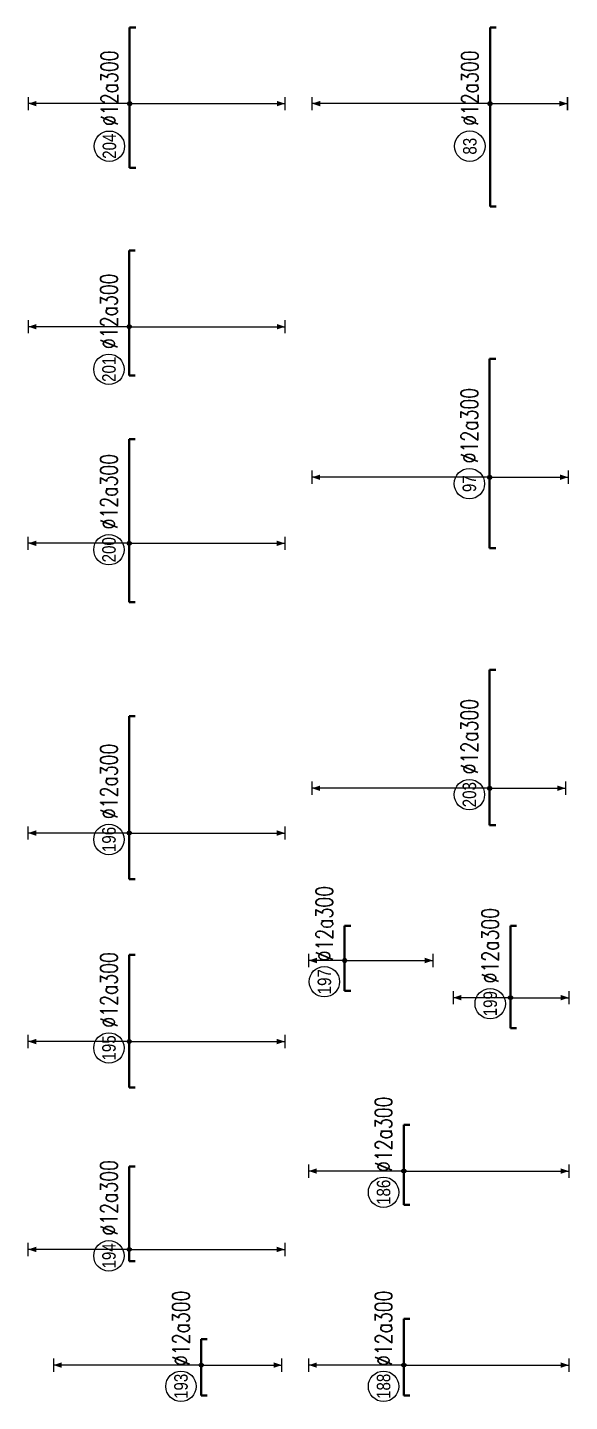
# Model space of a CAD drawing. Header units: millimetres. Extents: x -247377 to 927516, y -864259 to 155594.
# Drawn here: x 101394 to 117439, y -366150 to -325500 of the extents above; entities that cross this region are included whole.
import ezdxf
from ezdxf.enums import TextEntityAlignment as Align

# ---------------------------------------------------------------- set-up
doc = ezdxf.new("R2010")
doc.units = ezdxf.units.MM
doc.header["$MEASUREMENT"] = 0
for name, color, linetype, lineweight in [('NDC_S_DIM', 1, 'Continuous', 15), ('NDC_S_REBAR', 4, 'Continuous', 35), ('NDC_S_VN TEXT', 7, 'Continuous', 20)]:
    doc.layers.add(name, color=color, linetype=linetype, lineweight=lineweight)
doc.styles.add('ARIAL', font='arial.ttf', dxfattribs={"width": 0.8})
doc.styles.add('NDC_EN TXT', font='romans.shx', dxfattribs={"width": 0.8})

# ---------------------------------------------------------------- blocks, each defined once
blk = doc.blocks.new('*U337')
h = blk.add_hatch(color=6)
edge = h.paths.add_edge_path()
edge.add_arc((-2.99, 0), 0.3, 0, 360)
at = {"layer": 'NDC_S_DIM', "color": 8}
for q in [(-2.99, 14.96), (-2.99, -23.04)]:
    blk.add_line((-2.99, 0), q, dxfattribs=at)
for points in [[(-3.99, 14.96, 0.2, 0.2, 0), (-1.99, 14.96, 0, 0, 0)], [(-3.99, -23.04, 0.2, 0.2, 0), (-1.99, -23.04, 0, 0, 0)]]:
    blk.add_lwpolyline(points, format="xyseb", dxfattribs=at)
at = {"layer": 'NDC_S_DIM'}
blk.add_circle((-3.94, 3), 2.25, dxfattribs=at)
at = {"layer": 'NDC_S_DIM', "color": 6}
blk.add_circle((-2.99, 0), 0.3, dxfattribs=at)
at = {"layer": 'NDC_S_DIM', "color": 8}
for points in [[(-3.39, 13.76), (-2.99, 14.96), (-2.59, 13.76)], [(-3.39, -21.84), (-2.99, -23.04), (-2.59, -21.84)]]:
    blk.add_solid(points, dxfattribs=at)
at = {"layer": 'NDC_S_REBAR'}
for p, q in [((0, 0), (-4.74, 0)), ((-4.74, 0), (-4.74, -0.9)), ((0, 0), (9.26, 0)), ((9.26, 0), (9.26, -0.9)), ((-4.74, -0.9), (-4.74, -0.9)), ((9.26, -0.9), (9.26, -0.9))]:
    blk.add_line(p, q, dxfattribs=at)
at = {"layer": 'NDC_S_VN TEXT', "color": 3, "style": 'NDC_EN TXT', "width": 0.75}
blk.add_attdef('DKT', (-0.94, 1.75), '', height=2.5, dxfattribs=at)
at = {"layer": 'NDC_S_VN TEXT', "style": 'ARIAL', "width": 0.8}
blk.add_attdef('KHT', text='', height=2, dxfattribs=at).set_placement((-3.94, 3), align=Align.MIDDLE_CENTER)
blk = doc.blocks.new('*U338')
h = blk.add_hatch(color=6)
edge = h.paths.add_edge_path()
edge.add_arc((-2.99, 0), 0.3, 0, 360)
at = {"layer": 'NDC_S_DIM', "color": 8}
for q in [(-2.99, 14.96), (-2.99, -23.04)]:
    blk.add_line((-2.99, 0), q, dxfattribs=at)
for points in [[(-3.99, 14.96, 0.2, 0.2, 0), (-1.99, 14.96, 0, 0, 0)], [(-3.99, -23.04, 0.2, 0.2, 0), (-1.99, -23.04, 0, 0, 0)]]:
    blk.add_lwpolyline(points, format="xyseb", dxfattribs=at)
at = {"layer": 'NDC_S_DIM'}
blk.add_circle((-3.94, 3), 2.25, dxfattribs=at)
at = {"layer": 'NDC_S_DIM', "color": 6}
blk.add_circle((-2.99, 0), 0.3, dxfattribs=at)
at = {"layer": 'NDC_S_DIM', "color": 8}
for points in [[(-3.39, 13.76), (-2.99, 14.96), (-2.59, 13.76)], [(-3.39, -21.84), (-2.99, -23.04), (-2.59, -21.84)]]:
    blk.add_solid(points, dxfattribs=at)
at = {"layer": 'NDC_S_REBAR'}
for p, q in [((0, 0), (-9.8, 0)), ((-9.8, 0), (-9.8, -0.9)), ((0, 0), (9.81, 0)), ((9.81, 0), (9.81, -0.9)), ((-9.8, -0.9), (-9.8, -0.9)), ((9.81, -0.9), (9.81, -0.9))]:
    blk.add_line(p, q, dxfattribs=at)
at = {"layer": 'NDC_S_VN TEXT', "color": 3, "style": 'NDC_EN TXT', "width": 0.75}
blk.add_attdef('DKT', (-0.94, 1.75), '', height=2.5, dxfattribs=at)
at = {"layer": 'NDC_S_VN TEXT', "style": 'ARIAL', "width": 0.8}
blk.add_attdef('KHT', text='', height=2, dxfattribs=at).set_placement((-3.94, 3), align=Align.MIDDLE_CENTER)
blk = doc.blocks.new('*U339')
h = blk.add_hatch(color=6)
edge = h.paths.add_edge_path()
edge.add_arc((-2.99, 0), 0.3, 0, 360)
at = {"layer": 'NDC_S_DIM', "color": 8}
for q in [(-2.99, 14.96), (-2.99, -23.04)]:
    blk.add_line((-2.99, 0), q, dxfattribs=at)
for points in [[(-3.99, 14.96, 0.2, 0.2, 0), (-1.99, 14.96, 0, 0, 0)], [(-3.99, -23.04, 0.2, 0.2, 0), (-1.99, -23.04, 0, 0, 0)]]:
    blk.add_lwpolyline(points, format="xyseb", dxfattribs=at)
at = {"layer": 'NDC_S_DIM'}
blk.add_circle((-3.94, 3), 2.25, dxfattribs=at)
at = {"layer": 'NDC_S_DIM', "color": 6}
blk.add_circle((-2.99, 0), 0.3, dxfattribs=at)
at = {"layer": 'NDC_S_DIM', "color": 8}
for points in [[(-3.39, 13.76), (-2.99, 14.96), (-2.59, 13.76)], [(-3.39, -21.84), (-2.99, -23.04), (-2.59, -21.84)]]:
    blk.add_solid(points, dxfattribs=at)
at = {"layer": 'NDC_S_REBAR'}
for p, q in [((0, 0), (-9.8, 0)), ((-9.8, 0), (-9.8, -0.9)), ((0, 0), (14.32, 0)), ((14.32, 0), (14.32, -0.9)), ((-9.8, -0.9), (-9.8, -0.9)), ((14.32, -0.9), (14.32, -0.9))]:
    blk.add_line(p, q, dxfattribs=at)
at = {"layer": 'NDC_S_VN TEXT', "color": 3, "style": 'NDC_EN TXT', "width": 0.75}
blk.add_attdef('DKT', (-0.94, 1.75), '', height=2.5, dxfattribs=at)
at = {"layer": 'NDC_S_VN TEXT', "style": 'ARIAL', "width": 0.8}
blk.add_attdef('KHT', text='', height=2, dxfattribs=at).set_placement((-3.94, 3), align=Align.MIDDLE_CENTER)
blk = doc.blocks.new('*U340')
h = blk.add_hatch(color=6)
edge = h.paths.add_edge_path()
edge.add_arc((-2.99, 0), 0.3, 0, 360)
at = {"layer": 'NDC_S_DIM', "color": 8}
for q in [(-2.99, 14.96), (-2.99, -23.04)]:
    blk.add_line((-2.99, 0), q, dxfattribs=at)
for points in [[(-3.99, 14.96, 0.2, 0.2, 0), (-1.99, 14.96, 0, 0, 0)], [(-3.99, -23.04, 0.2, 0.2, 0), (-1.99, -23.04, 0, 0, 0)]]:
    blk.add_lwpolyline(points, format="xyseb", dxfattribs=at)
at = {"layer": 'NDC_S_DIM'}
blk.add_circle((-3.94, 3), 2.25, dxfattribs=at)
at = {"layer": 'NDC_S_DIM', "color": 6}
blk.add_circle((-2.99, 0), 0.3, dxfattribs=at)
at = {"layer": 'NDC_S_DIM', "color": 8}
for points in [[(-3.39, 13.76), (-2.99, 14.96), (-2.59, 13.76)], [(-3.39, -21.84), (-2.99, -23.04), (-2.59, -21.84)]]:
    blk.add_solid(points, dxfattribs=at)
at = {"layer": 'NDC_S_REBAR'}
for p, q in [((0, 0), (-11.72, 0)), ((-11.72, 0), (-11.72, -0.9)), ((0, 0), (12.4, 0)), ((12.4, 0), (12.4, -0.9)), ((-11.72, -0.9), (-11.72, -0.9)), ((12.4, -0.9), (12.4, -0.9))]:
    blk.add_line(p, q, dxfattribs=at)
at = {"layer": 'NDC_S_VN TEXT', "color": 3, "style": 'NDC_EN TXT', "width": 0.75}
blk.add_attdef('DKT', (-0.94, 1.75), '', height=2.5, dxfattribs=at)
at = {"layer": 'NDC_S_VN TEXT', "style": 'ARIAL', "width": 0.8}
blk.add_attdef('KHT', text='', height=2, dxfattribs=at).set_placement((-3.94, 3), align=Align.MIDDLE_CENTER)
blk = doc.blocks.new('*U341')
h = blk.add_hatch(color=6)
edge = h.paths.add_edge_path()
edge.add_arc((-2.99, 0), 0.3, 0, 360)
at = {"layer": 'NDC_S_DIM', "color": 8}
for q in [(-2.99, 14.93), (-2.99, -23.07)]:
    blk.add_line((-2.99, 0), q, dxfattribs=at)
for points in [[(-3.99, 14.93, 0.2, 0.2, 0), (-1.99, 14.93, 0, 0, 0)], [(-3.99, -23.07, 0.2, 0.2, 0), (-1.99, -23.07, 0, 0, 0)]]:
    blk.add_lwpolyline(points, format="xyseb", dxfattribs=at)
at = {"layer": 'NDC_S_DIM'}
blk.add_circle((-9.29, 3), 2.25, dxfattribs=at)
at = {"layer": 'NDC_S_DIM', "color": 6}
blk.add_circle((-2.99, 0), 0.3, dxfattribs=at)
at = {"layer": 'NDC_S_DIM', "color": 8}
for points in [[(-3.39, 13.73), (-2.99, 14.93), (-2.59, 13.73)], [(-3.39, -21.87), (-2.99, -23.07), (-2.59, -21.87)]]:
    blk.add_solid(points, dxfattribs=at)
at = {"layer": 'NDC_S_REBAR'}
for p, q in [((0, 0), (-10.23, 0)), ((-10.23, 0), (-10.23, -0.9)), ((0, 0), (8.27, 0)), ((8.27, 0), (8.27, -0.9)), ((-10.23, -0.9), (-10.23, -0.9)), ((8.27, -0.9), (8.27, -0.9))]:
    blk.add_line(p, q, dxfattribs=at)
at = {"layer": 'NDC_S_VN TEXT', "color": 3, "style": 'NDC_EN TXT', "width": 0.75}
blk.add_attdef('DKT', (-6.29, 1.75), '', height=2.5, dxfattribs=at)
at = {"layer": 'NDC_S_VN TEXT', "style": 'ARIAL', "width": 0.8}
blk.add_attdef('KHT', text='', height=2, dxfattribs=at).set_placement((-9.29, 3), align=Align.MIDDLE_CENTER)
blk = doc.blocks.new('*U342')
h = blk.add_hatch(color=6)
edge = h.paths.add_edge_path()
edge.add_arc((-2.99, 0), 0.3, 0, 360)
at = {"layer": 'NDC_S_DIM', "color": 8}
for q in [(-2.99, 15), (-2.99, -23)]:
    blk.add_line((-2.99, 0), q, dxfattribs=at)
for points in [[(-3.99, 15, 0.2, 0.2, 0), (-1.99, 15, 0, 0, 0)], [(-3.99, -23, 0.2, 0.2, 0), (-1.99, -23, 0, 0, 0)]]:
    blk.add_lwpolyline(points, format="xyseb", dxfattribs=at)
at = {"layer": 'NDC_S_DIM'}
blk.add_circle((-9.29, 3), 2.25, dxfattribs=at)
at = {"layer": 'NDC_S_DIM', "color": 6}
blk.add_circle((-2.99, 0), 0.3, dxfattribs=at)
at = {"layer": 'NDC_S_DIM', "color": 8}
for points in [[(-3.39, 13.8), (-2.99, 15), (-2.59, 13.8)], [(-3.39, -21.8), (-2.99, -23), (-2.59, -21.8)]]:
    blk.add_solid(points, dxfattribs=at)
at = {"layer": 'NDC_S_REBAR'}
for p, q in [((0, 0), (-12.48, 0)), ((-12.48, 0), (-12.48, -0.9)), ((0, 0), (8.27, 0)), ((8.27, 0), (8.27, -0.9)), ((-12.48, -0.9), (-12.48, -0.9)), ((8.27, -0.9), (8.27, -0.9))]:
    blk.add_line(p, q, dxfattribs=at)
at = {"layer": 'NDC_S_VN TEXT', "color": 3, "style": 'NDC_EN TXT', "width": 0.75}
blk.add_attdef('DKT', (-6.29, 1.75), '', height=2.5, dxfattribs=at)
at = {"layer": 'NDC_S_VN TEXT', "style": 'ARIAL', "width": 0.8}
blk.add_attdef('KHT', text='', height=2, dxfattribs=at).set_placement((-9.29, 3), align=Align.MIDDLE_CENTER)
blk = doc.blocks.new('*U889')
h = blk.add_hatch(color=6)
edge = h.paths.add_edge_path()
edge.add_arc((-2.99, 0), 0.3, 0, 360)
at = {"layer": 'NDC_S_DIM', "color": 8}
for q in [(-2.99, 26.29), (-2.99, -11.23)]:
    blk.add_line((-2.99, 0), q, dxfattribs=at)
for points in [[(-3.99, 26.29, 0.2, 0.2, 0), (-1.99, 26.29, 0, 0, 0)], [(-3.99, -11.23, 0.2, 0.2, 0), (-1.99, -11.23, 0, 0, 0)]]:
    blk.add_lwpolyline(points, format="xyseb", dxfattribs=at)
at = {"layer": 'NDC_S_DIM'}
blk.add_circle((-3.94, 3), 2.25, dxfattribs=at)
at = {"layer": 'NDC_S_DIM', "color": 6}
blk.add_circle((-2.99, 0), 0.3, dxfattribs=at)
at = {"layer": 'NDC_S_DIM', "color": 8}
for points in [[(-3.39, 25.09), (-2.99, 26.29), (-2.59, 25.09)], [(-3.39, -10.03), (-2.99, -11.23), (-2.59, -10.03)]]:
    blk.add_solid(points, dxfattribs=at)
at = {"layer": 'NDC_S_REBAR'}
for p, q in [((0, 0), (-8.46, 0)), ((-8.46, 0), (-8.46, -0.9)), ((0, 0), (14.54, 0)), ((14.54, 0), (14.54, -0.9)), ((-8.46, -0.9), (-8.46, -0.9)), ((14.54, -0.9), (14.54, -0.9))]:
    blk.add_line(p, q, dxfattribs=at)
at = {"layer": 'NDC_S_VN TEXT', "color": 3, "style": 'NDC_EN TXT', "width": 0.75}
blk.add_attdef('DKT', (-0.94, 1.75), '', height=2.5, dxfattribs=at)
at = {"layer": 'NDC_S_VN TEXT', "style": 'ARIAL', "width": 0.8}
blk.add_attdef('KHT', text='', height=2, dxfattribs=at).set_placement((-3.94, 3), align=Align.MIDDLE_CENTER)
blk = doc.blocks.new('*U347')
h = blk.add_hatch(color=6)
edge = h.paths.add_edge_path()
edge.add_arc((-2.99, 0), 0.3, 0, 360)
at = {"layer": 'NDC_S_DIM', "color": 8}
for q in [(-2.99, 26.29), (-2.99, -11.63)]:
    blk.add_line((-2.99, 0), q, dxfattribs=at)
for points in [[(-3.99, 26.29, 0.2, 0.2, 0), (-1.99, 26.29, 0, 0, 0)], [(-3.99, -11.63, 0.2, 0.2, 0), (-1.99, -11.63, 0, 0, 0)]]:
    blk.add_lwpolyline(points, format="xyseb", dxfattribs=at)
at = {"layer": 'NDC_S_DIM'}
blk.add_circle((-3.94, 3), 2.25, dxfattribs=at)
at = {"layer": 'NDC_S_DIM', "color": 6}
blk.add_circle((-2.99, 0), 0.3, dxfattribs=at)
at = {"layer": 'NDC_S_DIM', "color": 8}
for points in [[(-3.39, 25.09), (-2.99, 26.29), (-2.59, 25.09)], [(-3.39, -10.43), (-2.99, -11.63), (-2.59, -10.43)]]:
    blk.add_solid(points, dxfattribs=at)
at = {"layer": 'NDC_S_REBAR'}
for p, q in [((0, 0), (-13.46, 0)), ((-13.46, 0), (-13.46, -0.9)), ((0, 0), (14.54, 0)), ((14.54, 0), (14.54, -0.9)), ((-13.46, -0.9), (-13.46, -0.9)), ((14.54, -0.9), (14.54, -0.9))]:
    blk.add_line(p, q, dxfattribs=at)
at = {"layer": 'NDC_S_VN TEXT', "color": 3, "style": 'NDC_EN TXT', "width": 0.75}
blk.add_attdef('DKT', (-0.94, 1.75), '', height=2.5, dxfattribs=at)
at = {"layer": 'NDC_S_VN TEXT', "style": 'ARIAL', "width": 0.8}
blk.add_attdef('KHT', text='', height=2, dxfattribs=at).set_placement((-3.94, 3), align=Align.MIDDLE_CENTER)
blk = doc.blocks.new('*U350')
h = blk.add_hatch(color=6)
edge = h.paths.add_edge_path()
edge.add_arc((-2.99, 0), 0.3, 0, 360)
at = {"layer": 'NDC_S_DIM', "color": 8}
for q in [(-2.99, 26.34), (-2.99, -11.46)]:
    blk.add_line((-2.99, 0), q, dxfattribs=at)
for points in [[(-3.99, 26.34, 0.2, 0.2, 0), (-1.99, 26.34, 0, 0, 0)], [(-3.99, -11.46, 0.2, 0.2, 0), (-1.99, -11.46, 0, 0, 0)]]:
    blk.add_lwpolyline(points, format="xyseb", dxfattribs=at)
at = {"layer": 'NDC_S_DIM'}
blk.add_circle((-9.29, 3), 2.25, dxfattribs=at)
at = {"layer": 'NDC_S_DIM', "color": 6}
blk.add_circle((-2.99, 0), 0.3, dxfattribs=at)
at = {"layer": 'NDC_S_DIM', "color": 8}
for points in [[(-3.39, 25.14), (-2.99, 26.34), (-2.59, 25.14)], [(-3.39, -10.26), (-2.99, -11.46), (-2.59, -10.26)]]:
    blk.add_solid(points, dxfattribs=at)
at = {"layer": 'NDC_S_REBAR'}
for p, q in [((0, 0), (-18.23, 0)), ((-18.23, 0), (-18.23, -0.9)), ((0, 0), (8.27, 0)), ((8.27, 0), (8.27, -0.9)), ((-18.23, -0.9), (-18.23, -0.9)), ((8.27, -0.9), (8.27, -0.9))]:
    blk.add_line(p, q, dxfattribs=at)
at = {"layer": 'NDC_S_VN TEXT', "color": 3, "style": 'NDC_EN TXT', "width": 0.75}
blk.add_attdef('DKT', (-6.29, 1.75), '', height=2.5, dxfattribs=at)
at = {"layer": 'NDC_S_VN TEXT', "style": 'ARIAL', "width": 0.8}
blk.add_attdef('KHT', text='', height=2, dxfattribs=at).set_placement((-9.29, 3), align=Align.MIDDLE_CENTER)
blk = doc.blocks.new('*U886')
h = blk.add_hatch(color=6)
edge = h.paths.add_edge_path()
edge.add_arc((-2.99, 0), 0.3, 0, 360)
at = {"layer": 'NDC_S_DIM', "color": 8}
for q in [(-2.99, 21.84), (-2.99, -11.91)]:
    blk.add_line((-2.99, 0), q, dxfattribs=at)
for points in [[(-3.99, 21.84, 0.2, 0.2, 0), (-1.99, 21.84, 0, 0, 0)], [(-3.99, -11.91, 0.2, 0.2, 0), (-1.99, -11.91, 0, 0, 0)]]:
    blk.add_lwpolyline(points, format="xyseb", dxfattribs=at)
at = {"layer": 'NDC_S_DIM'}
blk.add_circle((-6.13, 3), 2.25, dxfattribs=at)
at = {"layer": 'NDC_S_DIM', "color": 6}
blk.add_circle((-2.99, 0), 0.3, dxfattribs=at)
at = {"layer": 'NDC_S_DIM', "color": 8}
for points in [[(-3.39, 20.64), (-2.99, 21.84), (-2.59, 20.64)], [(-3.39, -10.71), (-2.99, -11.91), (-2.59, -10.71)]]:
    blk.add_solid(points, dxfattribs=at)
at = {"layer": 'NDC_S_REBAR'}
for p, q in [((0, 0), (-7.48, 0)), ((-7.48, 0), (-7.48, -0.9)), ((0, 0), (0.87, 0)), ((0.87, 0), (0.87, -0.9)), ((-7.48, -0.9), (-7.48, -0.9)), ((0.87, -0.9), (0.87, -0.9))]:
    blk.add_line(p, q, dxfattribs=at)
at = {"layer": 'NDC_S_VN TEXT', "color": 3, "style": 'NDC_EN TXT', "width": 0.75}
blk.add_attdef('DKT', (-3.13, 1.75), '', height=2.5, dxfattribs=at)
at = {"layer": 'NDC_S_VN TEXT', "style": 'ARIAL', "width": 0.8}
blk.add_attdef('KHT', text='', height=2, dxfattribs=at).set_placement((-6.13, 3), align=Align.MIDDLE_CENTER)
blk = doc.blocks.new('*U887')
h = blk.add_hatch(color=6)
edge = h.paths.add_edge_path()
edge.add_arc((-2.99, 0), 0.3, 0, 360)
at = {"layer": 'NDC_S_DIM', "color": 8}
for q in [(-2.99, 14.08), (-2.99, -24.43)]:
    blk.add_line((-2.99, 0), q, dxfattribs=at)
for points in [[(-3.99, 14.08, 0.2, 0.2, 0), (-1.99, 14.08, 0, 0, 0)], [(-3.99, -24.43, 0.2, 0.2, 0), (-1.99, -24.43, 0, 0, 0)]]:
    blk.add_lwpolyline(points, format="xyseb", dxfattribs=at)
at = {"layer": 'NDC_S_DIM'}
blk.add_circle((-6.13, 3), 2.25, dxfattribs=at)
at = {"layer": 'NDC_S_DIM', "color": 6}
blk.add_circle((-2.99, 0), 0.3, dxfattribs=at)
at = {"layer": 'NDC_S_DIM', "color": 8}
for points in [[(-3.39, 12.88), (-2.99, 14.08), (-2.59, 12.88)], [(-3.39, -23.23), (-2.99, -24.43), (-2.59, -23.23)]]:
    blk.add_solid(points, dxfattribs=at)
at = {"layer": 'NDC_S_REBAR'}
for p, q in [((0, 0), (-7.48, 0)), ((-7.48, 0), (-7.48, -0.9)), ((0, 0), (3.87, 0)), ((3.87, 0), (3.87, -0.9)), ((-7.48, -0.9), (-7.48, -0.9)), ((3.87, -0.9), (3.87, -0.9))]:
    blk.add_line(p, q, dxfattribs=at)
at = {"layer": 'NDC_S_VN TEXT', "color": 3, "style": 'NDC_EN TXT', "width": 0.75}
blk.add_attdef('DKT', (-3.13, 1.75), '', height=2.5, dxfattribs=at)
at = {"layer": 'NDC_S_VN TEXT', "style": 'ARIAL', "width": 0.8}
blk.add_attdef('KHT', text='', height=2, dxfattribs=at).set_placement((-6.13, 3), align=Align.MIDDLE_CENTER)
blk = doc.blocks.new('*U888')
h = blk.add_hatch(color=6)
edge = h.paths.add_edge_path()
edge.add_arc((-2.99, 0), 0.3, 0, 360)
at = {"layer": 'NDC_S_DIM', "color": 8}
for q in [(-2.99, 14.08), (-2.99, -24.43)]:
    blk.add_line((-2.99, 0), q, dxfattribs=at)
for points in [[(-3.99, 14.08, 0.2, 0.2, 0), (-1.99, 14.08, 0, 0, 0)], [(-3.99, -24.43, 0.2, 0.2, 0), (-1.99, -24.43, 0, 0, 0)]]:
    blk.add_lwpolyline(points, format="xyseb", dxfattribs=at)
at = {"layer": 'NDC_S_DIM'}
blk.add_circle((-6.13, 3), 2.25, dxfattribs=at)
at = {"layer": 'NDC_S_DIM', "color": 6}
blk.add_circle((-2.99, 0), 0.3, dxfattribs=at)
at = {"layer": 'NDC_S_DIM', "color": 8}
for points in [[(-3.39, 12.88), (-2.99, 14.08), (-2.59, 12.88)], [(-3.39, -23.23), (-2.99, -24.43), (-2.59, -23.23)]]:
    blk.add_solid(points, dxfattribs=at)
at = {"layer": 'NDC_S_REBAR'}
for p, q in [((0, 0), (-7.98, 0)), ((-7.98, 0), (-7.98, -0.9)), ((0, 0), (3.87, 0)), ((3.87, 0), (3.87, -0.9)), ((-7.98, -0.9), (-7.98, -0.9)), ((3.87, -0.9), (3.87, -0.9))]:
    blk.add_line(p, q, dxfattribs=at)
at = {"layer": 'NDC_S_VN TEXT', "color": 3, "style": 'NDC_EN TXT', "width": 0.75}
blk.add_attdef('DKT', (-3.13, 1.75), '', height=2.5, dxfattribs=at)
at = {"layer": 'NDC_S_VN TEXT', "style": 'ARIAL', "width": 0.8}
blk.add_attdef('KHT', text='', height=2, dxfattribs=at).set_placement((-6.13, 3), align=Align.MIDDLE_CENTER)
blk = doc.blocks.new('*U890')
h = blk.add_hatch(color=6)
edge = h.paths.add_edge_path()
edge.add_arc((-2.99, 0), 0.3, 0, 360)
at = {"layer": 'NDC_S_DIM', "color": 8}
for q in [(-2.99, 5.31), (-2.99, -13.06)]:
    blk.add_line((-2.99, 0), q, dxfattribs=at)
for points in [[(-3.99, 5.31, 0.2, 0.2, 0), (-1.99, 5.31, 0, 0, 0)], [(-3.99, -13.06, 0.2, 0.2, 0), (-1.99, -13.06, 0, 0, 0)]]:
    blk.add_lwpolyline(points, format="xyseb", dxfattribs=at)
at = {"layer": 'NDC_S_DIM'}
blk.add_circle((-6.13, 3), 2.25, dxfattribs=at)
at = {"layer": 'NDC_S_DIM', "color": 6}
blk.add_circle((-2.99, 0), 0.3, dxfattribs=at)
at = {"layer": 'NDC_S_DIM', "color": 8}
for points in [[(-3.39, 4.11), (-2.99, 5.31), (-2.59, 4.11)], [(-3.39, -11.86), (-2.99, -13.06), (-2.59, -11.86)]]:
    blk.add_solid(points, dxfattribs=at)
at = {"layer": 'NDC_S_REBAR'}
for p, q in [((0, 0), (-7.48, 0)), ((-7.48, 0), (-7.48, -0.9)), ((0, 0), (2.12, 0)), ((2.12, 0), (2.12, -0.9)), ((-7.48, -0.9), (-7.48, -0.9)), ((2.12, -0.9), (2.12, -0.9))]:
    blk.add_line(p, q, dxfattribs=at)
at = {"layer": 'NDC_S_VN TEXT', "color": 3, "style": 'NDC_EN TXT', "width": 0.75}
blk.add_attdef('DKT', (-3.13, 1.75), '', height=2.5, dxfattribs=at)
at = {"layer": 'NDC_S_VN TEXT', "style": 'ARIAL', "width": 0.8}
blk.add_attdef('KHT', text='', height=2, dxfattribs=at).set_placement((-6.13, 3), align=Align.MIDDLE_CENTER)
blk = doc.blocks.new('*U891')
h = blk.add_hatch(color=6)
edge = h.paths.add_edge_path()
edge.add_arc((-2.99, 0), 0.3, 0, 360)
at = {"layer": 'NDC_S_DIM', "color": 8}
for q in [(-2.99, 8.48), (-2.99, -8.64)]:
    blk.add_line((-2.99, 0), q, dxfattribs=at)
for points in [[(-3.99, 8.48, 0.2, 0.2, 0), (-1.99, 8.48, 0, 0, 0)], [(-3.99, -8.64, 0.2, 0.2, 0), (-1.99, -8.64, 0, 0, 0)]]:
    blk.add_lwpolyline(points, format="xyseb", dxfattribs=at)
at = {"layer": 'NDC_S_DIM'}
blk.add_circle((-3.88, 3), 2.25, dxfattribs=at)
at = {"layer": 'NDC_S_DIM', "color": 6}
blk.add_circle((-2.99, 0), 0.3, dxfattribs=at)
at = {"layer": 'NDC_S_DIM', "color": 8}
for points in [[(-3.39, 7.28), (-2.99, 8.48), (-2.59, 7.28)], [(-3.39, -7.44), (-2.99, -8.64), (-2.59, -7.44)]]:
    blk.add_solid(points, dxfattribs=at)
at = {"layer": 'NDC_S_REBAR'}
for p, q in [((0, 0), (-7.48, 0)), ((-7.48, 0), (-7.48, -0.9)), ((0, 0), (7.62, 0)), ((7.62, 0), (7.62, -0.9)), ((-7.48, -0.9), (-7.48, -0.9)), ((7.62, -0.9), (7.62, -0.9))]:
    blk.add_line(p, q, dxfattribs=at)
at = {"layer": 'NDC_S_VN TEXT', "color": 3, "style": 'NDC_EN TXT', "width": 0.75}
blk.add_attdef('DKT', (-0.88, 1.75), '', height=2.5, dxfattribs=at)
at = {"layer": 'NDC_S_VN TEXT', "style": 'ARIAL', "width": 0.8}
blk.add_attdef('KHT', text='', height=2, dxfattribs=at).set_placement((-3.88, 3), align=Align.MIDDLE_CENTER)

msp = doc.modelspace()

# ---------------------------------------------------------------- block references
at = {"xscale": 200, "yscale": 200, "zscale": 200, "rotation": 90}
for name, p, values in [('*U342', (104418.2, -327155.4), {'KHT': '204', 'DKT': '%%C12a300'}), ('*U350', (115086.8, -327154.4), {'KHT': '83', 'DKT': '%%C12a300'}), ('*U341', (104405.2, -333754.2), {'KHT': '201', 'DKT': '%%C12a300'}), ('*U347', (115073.8, -338208.3), {'KHT': '97', 'DKT': '%%C12a300'}), ('*U340', (104405.2, -340162.4), {'KHT': '200', 'DKT': '%%C12a300'}), ('*U889', (115073.8, -347408.3), {'KHT': '203', 'DKT': '%%C12a300'}), ('*U339', (104405.2, -348733.8), {'KHT': '196', 'DKT': '%%C12a300'}), ('*U890', (110781.6, -352504.4), {'KHT': '197', 'DKT': '%%C12a300'}), ('*U891', (115690.8, -353604.4), {'KHT': '199', 'DKT': '%%C12a300'}), ('*U338', (104405.2, -354901.6), {'KHT': '195', 'DKT': '%%C12a300'}), ('*U888', (112533.8, -358734.4), {'KHT': '186', 'DKT': '%%C12a300'}), ('*U337', (104405.2, -361052.9), {'KHT': '194', 'DKT': '%%C12a300'}), ('*U886', (106536.9, -364474.4), {'KHT': '193', 'DKT': '%%C12a300'}), ('*U887', (112533.8, -364474.4), {'KHT': '188', 'DKT': '%%C12a300'})]:
    msp.add_blockref(name, p, dxfattribs=at).add_auto_attribs(values)

doc.saveas('drawing.dxf')
